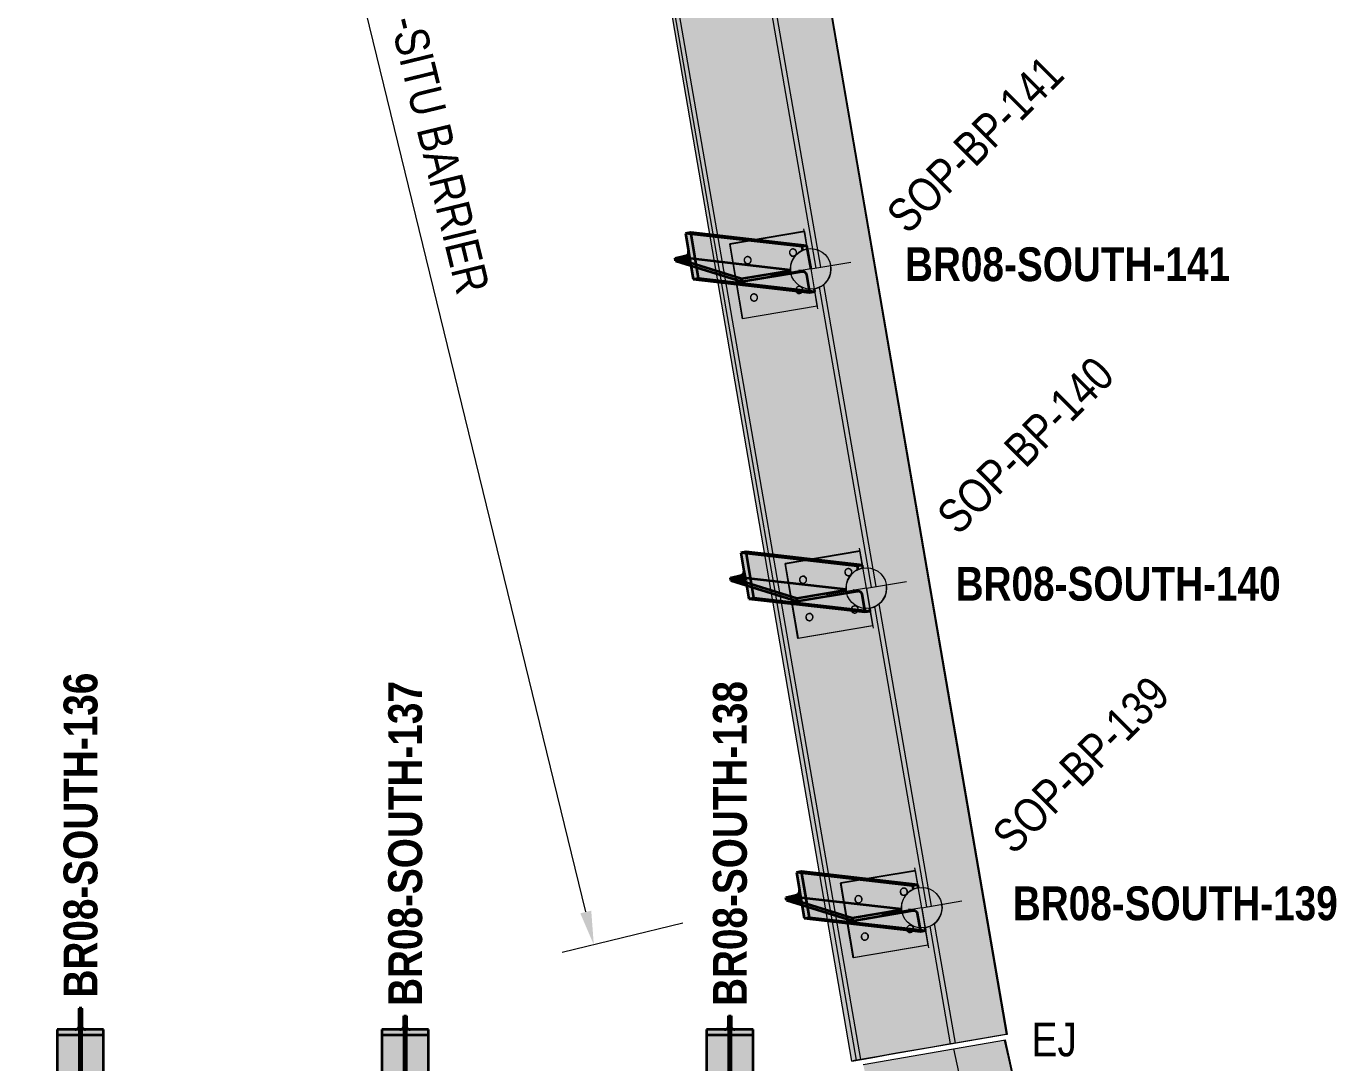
# Model space of a CAD drawing. Header units: metres. Extents: x 4 to 49, y -1186 to 3.
# Drawn here: x 43.66 to 48.506, y -1182.206 to -1178.374 of the extents above; entities that cross this region are included whole.
import ezdxf

# ---------------------------------------------------------------- set-up
doc = ezdxf.new("R2010")
doc.units = ezdxf.units.M
doc.layers.get('Defpoints').update_dxf_attribs({"color": 41})
for name, color, linetype, lineweight in [('A-ANNO-DIMS', 7, 'Continuous', 9), ('A-ANNO-NOTE', 7, 'Continuous', 9), ('A-FLOR', 7, 'Continuous', 50), ('A-GENM', 7, 'Continuous', 35), ('A-GENM-IDEN', 7, 'Continuous', 18), ('G-ANNO-TEXT', 7, 'Continuous', 9), ('S-FNDN-IDEN', 7, 'Continuous', 18), ('S-FSTN', 7, 'Continuous', 18)]:
    doc.layers.add(name, color=color, linetype=linetype, lineweight=lineweight)
doc.styles.add('Arial Narrow_4', font='ARIALN.TTF', dxfattribs={"height": 0.125})
doc.styles.add('Arial Narrow_B_1', font='ARIALNB.TTF', dxfattribs={"height": 0.125})
doc.dimstyles.new('Dimension_Standard_O__mm_', dxfattribs={"dimscale": 0.3048, "dimtxt": 0.127929, "dimasz": 0.410105, "dimexe": 0.393701, "dimexo": 0.246063, "dimgap": 0.246063, "dimtad": 1, "dimdec": 0, "dimlfac": 1000, "dimzin": 0, "dimdsep": 46, "dimtxsty": 'Arial Narrow_4', "dimsah": 1, "dimcen": 0.09, "dimaunit": 1, "dimadec": 4, "dimazin": 0, "dimtfac": 1, "dimtdec": 4, "dimtix": 1, "dimtmove": 0, "dimatfit": 3, "dimfxl": 1, "dimtvp": 1, "dimtfill": 1, "dimtolj": 1, "dimtzin": 0, "dimlwd": 18, "dimlwe": 18, "dimarcsym": 2})

# ---------------------------------------------------------------- blocks, each defined once
blk = doc.blocks.new('BR08_GEN_POST_0 - 360UB_BASE-TRANS-8745554-DRG-2873222 - SOUTHERN SCREEN POST - PLAN')
at = {"layer": 'A-GENM', "true_color": 0xc0c0c0}
for points in [[(0.019, 0.5432), (0.0136, 0.5441), (0.0091, 0.5465), (0.0061, 0.5502), (0.005, 0.5545), (0.005, 0.6206), (-0.005, 0.6206), (-0.0053, 0.5523), (-0.0074, 0.5482), (-0.0112, 0.5451), (-0.0163, 0.5434), (-0.019, 0.5432)], [(0.005, 0.6206), (0.005, 0.6222), (-0.005, 0.6217), (-0.005, 0.6206)], [(0.086, 0.5239), (0.086, 0.5432), (-0.086, 0.5432), (-0.086, 0.5239)], [(0.086, 0), (0.086, 0.5239), (-0.086, 0.5239), (-0.086, 0), (-0.075, 0), (-0.0746, 0.0082), (-0.0732, 0.0163), (-0.071, 0.0242), (-0.0679, 0.0318), (-0.064, 0.0391), (-0.0594, 0.0458), (-0.054, 0.0521), (-0.048, 0.0576), (-0.0414, 0.0625), (-0.0343, 0.0667), (-0.0268, 0.0701), (-0.019, 0.0726), (-0.0109, 0.0742), (-0.0027, 0.0749), (0, 0.0746), (0, 0), (0.075, 0)]]:
    blk.add_hatch(color=9, dxfattribs=at).paths.add_polyline_path(points)
at = {"layer": 'A-GENM'}
for p, q in [((0.005, 0.6223), (-0.005, 0.6223)), ((-0.005, 0.6223), (-0.005, 0.6206)), ((-0.005, 0.6222), (-0.005, 0.2721)), ((-0.005, 0.5545), (-0.005, 0.6206)), ((0.005, 0.6206), (0.005, 0.6223)), ((0.005, 0.2721), (0.005, 0.6222)), ((0.005, 0.6206), (0.005, 0.5545)), ((-0.019, 0.5432), (-0.086, 0.5432)), ((-0.086, 0.5432), (-0.086, 0.5239)), ((-0.086, 0.5432), (-0.086, 0.0199)), ((0.019, 0.5432), (-0.019, 0.5432)), ((0.086, 0.5432), (0.019, 0.5432)), ((0.086, 0.5239), (0.086, 0.5432)), ((0.086, 0.0199), (0.086, 0.5432)), ((-0.086, 0.5239), (0.086, 0.5239)), ((-0.086, 0.5239), (-0.086, 0)), ((0.086, 0), (0.086, 0.5239)), ((-0.005, 0.2721), (-0.005, 0.0748)), ((0.005, 0.2721), (-0.005, 0.2721)), ((0.005, 0.0341), (0.005, 0.2721)), ((-0.086, 0.0199), (-0.086, 0)), ((-0.0723, 0.0199), (-0.086, 0.0199)), ((-0.086, 0), (-0.075, 0)), ((0.086, 0.0199), (0.019, 0.0199)), ((0.075, 0), (0.086, 0)), ((0.086, 0), (0.086, 0.0199))]:
    blk.add_line(p, q, dxfattribs=at)
at = {"layer": 'A-GENM', "flags": 128}
for points in [[(-0.019, 0.5432), (-0.0163, 0.5434), (-0.0136, 0.5441), (-0.0112, 0.5451), (-0.0091, 0.5465), (-0.0074, 0.5482), (-0.0061, 0.5502), (-0.0053, 0.5523), (-0.005, 0.5545)], [(0.005, 0.5545), (0.0053, 0.5523), (0.0061, 0.5502), (0.0074, 0.5482), (0.0091, 0.5465), (0.0112, 0.5451), (0.0136, 0.5441), (0.0163, 0.5434), (0.019, 0.5432)], [(0.019, 0.0199), (0.0159, 0.0203), (0.0129, 0.0213), (0.0103, 0.023), (0.0081, 0.0253), (0.0064, 0.028), (0.0054, 0.031), (0.005, 0.0341)]]:
    blk.add_lwpolyline(points, dxfattribs=at)
blk = doc.blocks.new('BR08_GEN_POST_0 - 360UB_BASE-8745556-DRG-2873222 - SOUTHERN SCREEN POST - PLAN')
at = {"layer": 'A-GENM', "true_color": 0xc0c0c0}
for points in [[(0.019, 0.5432), (0.0136, 0.544), (0.0091, 0.5464), (0.0061, 0.5499), (0.005, 0.5541), (0.005, 0.5937), (-0.005, 0.5937), (-0.0053, 0.552), (-0.0074, 0.548), (-0.0112, 0.545), (-0.0163, 0.5434), (-0.019, 0.5432)], [(0.086, 0.5239), (0.086, 0.5432), (-0.086, 0.5432), (-0.086, 0.5239)]]:
    blk.add_hatch(color=9, dxfattribs=at).paths.add_polyline_path(points)
h = blk.add_hatch(color=9, dxfattribs=at)
h.paths.add_polyline_path([(0, 0.0001), (-0.075, 0.0001), (-0.0745, 0.0083), (-0.0732, 0.0164), (-0.071, 0.0243), (-0.0679, 0.0319), (-0.064, 0.0391), (-0.0593, 0.0459), (-0.054, 0.0521), (-0.048, 0.0577), (-0.0414, 0.0626), (-0.0343, 0.0668), (-0.0268, 0.0701), (-0.019, 0.0726), (-0.0109, 0.0743), (-0.0027, 0.075), (0, 0.0746), (0, 0.0028)])
h.paths.add_polyline_path([(0.086, 0), (0.086, 0.5239), (-0.086, 0.5239), (-0.086, 0), (0.075, 0)])
at = {"layer": 'A-GENM'}
for p, q in [((-0.005, 0.5937), (-0.005, 0.2599)), ((-0.005, 0.5541), (-0.005, 0.5937)), ((-0.005, 0.5937), (0.005, 0.5937)), ((0.005, 0.2599), (0.005, 0.5937)), ((0.005, 0.5937), (0.005, 0.5541)), ((-0.019, 0.5432), (-0.086, 0.5432)), ((-0.086, 0.5432), (-0.086, 0.5239)), ((-0.086, 0.5432), (-0.086, 0.0199)), ((0.019, 0.5432), (-0.019, 0.5432)), ((0.086, 0.5432), (0.019, 0.5432)), ((0.086, 0.5239), (0.086, 0.5432)), ((0.086, 0.0199), (0.086, 0.5432)), ((-0.086, 0.5239), (0.086, 0.5239)), ((-0.086, 0.5239), (-0.086, 0)), ((0.086, 0), (0.086, 0.5239)), ((-0.005, 0.2599), (-0.005, 0.0749)), ((0.005, 0.2599), (-0.005, 0.2599)), ((0.005, 0.0341), (0.005, 0.2599)), ((-0.086, 0.0199), (-0.086, 0)), ((-0.0723, 0.0199), (-0.086, 0.0199)), ((-0.086, 0), (0.0004, 0)), ((0.086, 0.0199), (0.019, 0.0199)), ((0.075, 0), (0.086, 0)), ((0.086, 0), (0.086, 0.0199))]:
    blk.add_line(p, q, dxfattribs=at)
at = {"layer": 'A-GENM', "flags": 128}
for points in [[(-0.019, 0.5432), (-0.0163, 0.5434), (-0.0136, 0.544), (-0.0112, 0.545), (-0.0091, 0.5464), (-0.0074, 0.548), (-0.0061, 0.5499), (-0.0053, 0.552), (-0.005, 0.5541)], [(0.005, 0.5541), (0.0053, 0.552), (0.0061, 0.5499), (0.0074, 0.548), (0.0091, 0.5464), (0.0112, 0.545), (0.0136, 0.544), (0.0163, 0.5434), (0.019, 0.5432)], [(0.019, 0.0199), (0.0159, 0.0203), (0.0129, 0.0213), (0.0103, 0.023), (0.0081, 0.0253), (0.0064, 0.028), (0.0054, 0.031), (0.005, 0.0341)]]:
    blk.add_lwpolyline(points, dxfattribs=at)
blk = doc.blocks.new('BR08_GEN_POST_0 - 360UB_BASE-V13-DRG-2873222 - SOUTHERN SCREEN POST - PLAN')
at = {"layer": 'A-GENM', "true_color": 0xc0c0c0}
for points in [[(0.019, 0.5432), (0.0136, 0.544), (0.0091, 0.5464), (0.0061, 0.5499), (0.005, 0.5541), (0.005, 0.5937), (-0.005, 0.5937), (-0.0053, 0.552), (-0.0074, 0.548), (-0.0112, 0.545), (-0.0163, 0.5434), (-0.019, 0.5432)], [(0.086, 0.5239), (0.086, 0.5432), (-0.086, 0.5432), (-0.086, 0.5239)], [(0.086, 0), (0.086, 0.5239), (-0.086, 0.5239), (-0.086, 0), (-0.075, 0), (-0.0746, 0.0082), (-0.0732, 0.0163), (-0.071, 0.0242), (-0.0679, 0.0318), (-0.064, 0.0391), (-0.0594, 0.0458), (-0.054, 0.0521), (-0.048, 0.0576), (-0.0414, 0.0625), (-0.0324, 0.0676), (-0.0268, 0.0701), (-0.019, 0.0726), (-0.0109, 0.0742), (-0.0027, 0.0749), (0, 0.0746), (0, 0), (0.075, 0)]]:
    blk.add_hatch(color=9, dxfattribs=at).paths.add_polyline_path(points)
at = {"layer": 'A-GENM'}
for p, q in [((-0.005, 0.5937), (-0.005, 0.2599)), ((-0.005, 0.5541), (-0.005, 0.5937)), ((-0.005, 0.5937), (0.005, 0.5937)), ((0.005, 0.2599), (0.005, 0.5937)), ((0.005, 0.5937), (0.005, 0.5541)), ((-0.019, 0.5432), (-0.086, 0.5432)), ((-0.086, 0.5432), (-0.086, 0.5239)), ((-0.086, 0.5432), (-0.086, 0.0199)), ((0.019, 0.5432), (-0.019, 0.5432)), ((0.086, 0.5432), (0.019, 0.5432)), ((0.086, 0.5239), (0.086, 0.5432)), ((0.086, 0.0199), (0.086, 0.5432)), ((-0.086, 0.5239), (0.086, 0.5239)), ((-0.086, 0.5239), (-0.086, 0)), ((0.086, 0), (0.086, 0.5239)), ((-0.005, 0.2599), (-0.005, 0.0748)), ((0.005, 0.2599), (-0.005, 0.2599)), ((0.005, 0.0341), (0.005, 0.2599)), ((-0.086, 0.0199), (-0.086, 0)), ((-0.0723, 0.0199), (-0.086, 0.0199)), ((-0.086, 0), (-0.075, 0)), ((0.086, 0.0199), (0.019, 0.0199)), ((0.075, 0), (0.086, 0)), ((0.086, 0), (0.086, 0.0199))]:
    blk.add_line(p, q, dxfattribs=at)
at = {"layer": 'A-GENM', "flags": 128}
for points in [[(-0.019, 0.5432), (-0.0163, 0.5434), (-0.0136, 0.544), (-0.0112, 0.545), (-0.0091, 0.5464), (-0.0074, 0.548), (-0.0061, 0.5499), (-0.0053, 0.552), (-0.005, 0.5541)], [(0.005, 0.5541), (0.0053, 0.552), (0.0061, 0.5499), (0.0074, 0.548), (0.0091, 0.5464), (0.0112, 0.545), (0.0136, 0.544), (0.0163, 0.5434), (0.019, 0.5432)], [(0.019, 0.0199), (0.0159, 0.0203), (0.0129, 0.0213), (0.0103, 0.023), (0.0081, 0.0253), (0.0064, 0.028), (0.0054, 0.031), (0.005, 0.0341)]]:
    blk.add_lwpolyline(points, dxfattribs=at)
blk = doc.blocks.new('BR08_GEN_POST_0 - 360UB_BASE-V14-DRG-2873222 - SOUTHERN SCREEN POST - PLAN')
at = {"layer": 'A-GENM', "true_color": 0xc0c0c0}
for points in [[(-311.7605, -1181.672), (-311.7414, -1181.6686), (-311.7703, -1181.4992), (-311.7894, -1181.5026), (-311.7718, -1181.606)], [(-311.3116, -1181.7176), (-311.326, -1181.6329), (-311.4, -1181.6449), (-311.4009, -1181.6366), (-311.4009, -1181.6286), (-311.4, -1181.6208), (-311.3983, -1181.6128), (-311.3956, -1181.605), (-311.3922, -1181.5976), (-311.3879, -1181.5905), (-311.3815, -1181.5824), (-311.3772, -1181.5781), (-311.3709, -1181.5728), (-311.3641, -1181.5683), (-311.3568, -1181.5645), (-311.3491, -1181.5615), (-311.3412, -1181.5594), (-311.3386, -1181.5589), (-311.3404, -1181.5482), (-311.7703, -1181.4992), (-311.7414, -1181.6686), (-311.326, -1181.7159)], [(-311.7718, -1181.606), (-311.7779, -1181.5713), (-311.7787, -1181.5767), (-311.7812, -1181.5812), (-311.7849, -1181.5842), (-311.7871, -1181.585), (-311.8281, -1181.5948), (-311.8264, -1181.6046), (-311.7831, -1181.5946), (-311.7787, -1181.5957), (-311.775, -1181.5988), (-311.7724, -1181.6033)], [(-311.7689, -1181.6226), (-311.7724, -1181.6033), (-311.775, -1181.5988), (-311.7787, -1181.5957), (-311.7812, -1181.5953), (-311.7854, -1181.5949), (-311.8264, -1181.6046), (-311.7703, -1181.6221)], [(-311.779, -1181.5956), (-311.7831, -1181.5946), (-311.7829, -1181.5951), (-311.7797, -1181.5955)], [(-311.3312, -1181.7209), (-311.3116, -1181.7176), (-311.7414, -1181.6686), (-311.7605, -1181.672), (-311.3818, -1181.7151)]]:
    blk.add_hatch(color=9, dxfattribs=at).paths.add_polyline_path(points)
at = {"layer": 'A-GENM'}
for p, q in [((-311.7703, -1181.4992), (-311.7894, -1181.5026)), ((-311.7414, -1181.6686), (-311.7703, -1181.4992)), ((-311.3404, -1181.5482), (-311.7703, -1181.4992)), ((-311.7894, -1181.5026), (-311.7782, -1181.5686)), ((-311.3601, -1181.5515), (-311.7894, -1181.5026)), ((-311.3404, -1181.5482), (-311.3601, -1181.5515)), ((-311.3386, -1181.5589), (-311.3404, -1181.5482)), ((-311.8281, -1181.5948), (-311.7871, -1181.585)), ((-311.583, -1181.6712), (-311.8281, -1181.5948)), ((-311.8264, -1181.6046), (-311.8281, -1181.5948)), ((-311.7854, -1181.5949), (-311.8264, -1181.6046)), ((-311.4008, -1181.6381), (-311.7821, -1181.5947)), ((-311.7782, -1181.5686), (-311.7718, -1181.606)), ((-311.3601, -1181.5515), (-311.3578, -1181.5649)), ((-311.8264, -1181.6046), (-311.5813, -1181.6811)), ((-311.7718, -1181.606), (-311.7605, -1181.672)), ((-311.4006, -1181.6404), (-311.583, -1181.6712)), ((-311.5813, -1181.6811), (-311.3588, -1181.6435)), ((-311.3547, -1181.6434), (-311.3747, -1181.6411)), ((-311.7605, -1181.672), (-311.7414, -1181.6686)), ((-311.7605, -1181.672), (-311.3312, -1181.7209)), ((-311.7414, -1181.6686), (-311.3116, -1181.7176)), ((-311.583, -1181.6712), (-311.5813, -1181.6811)), ((-311.3424, -1181.6549), (-311.3312, -1181.7209)), ((-311.3312, -1181.7209), (-311.3116, -1181.7176)), ((-311.3116, -1181.7176), (-311.3134, -1181.7068))]:
    blk.add_line(p, q, dxfattribs=at)
at = {"layer": 'A-GENM', "flags": 128}
for points in [[(-311.7871, -1181.585), (-311.7849, -1181.5842), (-311.7829, -1181.5829), (-311.7812, -1181.5812), (-311.7798, -1181.5791), (-311.7787, -1181.5767), (-311.7781, -1181.574), (-311.7779, -1181.5713), (-311.7782, -1181.5686)], [(-311.7718, -1181.606), (-311.7724, -1181.6033), (-311.7735, -1181.6009), (-311.775, -1181.5988), (-311.7767, -1181.597), (-311.7787, -1181.5957), (-311.7809, -1181.5949), (-311.7831, -1181.5946), (-311.7854, -1181.5949)], [(-311.3588, -1181.6435), (-311.3556, -1181.6433), (-311.3525, -1181.6438), (-311.3495, -1181.645), (-311.3469, -1181.6468), (-311.3448, -1181.6491), (-311.3433, -1181.6519), (-311.3424, -1181.6549)]]:
    blk.add_lwpolyline(points, dxfattribs=at)
blk = doc.blocks.new('BR08_GEN_POST_0 - 360UB_BASE-V15-DRG-2873222 - SOUTHERN SCREEN POST - PLAN')
at = {"layer": 'A-GENM', "true_color": 0xc0c0c0}
for points in [[(-311.9653, -1180.4906), (-311.9462, -1180.4872), (-311.9751, -1180.3178), (-311.9942, -1180.3212), (-311.9766, -1180.4246)], [(-311.5164, -1180.5362), (-311.5308, -1180.4515), (-311.6048, -1180.4635), (-311.6057, -1180.4552), (-311.6057, -1180.4473), (-311.6048, -1180.4395), (-311.6031, -1180.4314), (-311.6005, -1180.4236), (-311.597, -1180.4162), (-311.5927, -1180.4092), (-311.5877, -1180.4027), (-311.582, -1180.3967), (-311.5752, -1180.391), (-311.5689, -1180.3869), (-311.5616, -1180.3831), (-311.554, -1180.3802), (-311.546, -1180.3781), (-311.5434, -1180.3776), (-311.5453, -1180.3668), (-311.9751, -1180.3178), (-311.9462, -1180.4872), (-311.5308, -1180.5346)], [(-311.9766, -1180.4246), (-311.9828, -1180.391), (-311.9836, -1180.3953), (-311.986, -1180.3998), (-311.9897, -1180.4029), (-311.9919, -1180.4037), (-312.0329, -1180.4134), (-312.0313, -1180.4233), (-311.988, -1180.4133), (-311.9836, -1180.4143), (-311.9798, -1180.4174), (-311.9773, -1180.422)], [(-311.9738, -1180.4412), (-311.9773, -1180.422), (-311.9798, -1180.4174), (-311.9836, -1180.4143), (-311.986, -1180.414), (-311.9916, -1180.4138), (-312.0313, -1180.4233), (-311.9751, -1180.4408)], [(-311.9838, -1180.4142), (-311.988, -1180.4133), (-311.9878, -1180.4138), (-311.9845, -1180.4142)], [(-311.536, -1180.5395), (-311.5164, -1180.5362), (-311.9462, -1180.4872), (-311.9653, -1180.4906), (-311.6867, -1180.5224)]]:
    blk.add_hatch(color=9, dxfattribs=at).paths.add_polyline_path(points)
at = {"layer": 'A-GENM'}
for p, q in [((-311.9751, -1180.3178), (-311.9942, -1180.3212)), ((-311.9942, -1180.3212), (-311.983, -1180.3872)), ((-311.5649, -1180.3701), (-311.9942, -1180.3212)), ((-311.9462, -1180.4872), (-311.9751, -1180.3178)), ((-311.5453, -1180.3668), (-311.9751, -1180.3178)), ((-311.5453, -1180.3668), (-311.5649, -1180.3701)), ((-311.5649, -1180.3701), (-311.5626, -1180.3836)), ((-311.5434, -1180.3776), (-311.5453, -1180.3668)), ((-312.0329, -1180.4134), (-311.9919, -1180.4037)), ((-311.7878, -1180.4899), (-312.0329, -1180.4134)), ((-312.0313, -1180.4233), (-312.0329, -1180.4134)), ((-311.9902, -1180.4135), (-312.0313, -1180.4233)), ((-312.0313, -1180.4233), (-311.7861, -1180.4997)), ((-311.6056, -1180.4568), (-311.9869, -1180.4133)), ((-311.983, -1180.3872), (-311.9766, -1180.4246)), ((-311.9766, -1180.4246), (-311.9653, -1180.4906)), ((-311.6054, -1180.459), (-311.7878, -1180.4899)), ((-311.7861, -1180.4997), (-311.5636, -1180.4621)), ((-311.5596, -1180.462), (-311.5795, -1180.4597)), ((-311.5472, -1180.4735), (-311.536, -1180.5395)), ((-311.9653, -1180.4906), (-311.9462, -1180.4872)), ((-311.9653, -1180.4906), (-311.536, -1180.5395)), ((-311.9462, -1180.4872), (-311.5164, -1180.5362)), ((-311.7878, -1180.4899), (-311.7861, -1180.4997)), ((-311.5164, -1180.5362), (-311.5182, -1180.5254)), ((-311.536, -1180.5395), (-311.5164, -1180.5362))]:
    blk.add_line(p, q, dxfattribs=at)
at = {"layer": 'A-GENM', "flags": 128}
for points in [[(-311.9919, -1180.4037), (-311.9897, -1180.4029), (-311.9878, -1180.4016), (-311.986, -1180.3998), (-311.9846, -1180.3977), (-311.9836, -1180.3953), (-311.9829, -1180.3927), (-311.9827, -1180.3899), (-311.983, -1180.3872)], [(-311.9766, -1180.4246), (-311.9773, -1180.422), (-311.9783, -1180.4195), (-311.9798, -1180.4174), (-311.9816, -1180.4157), (-311.9836, -1180.4143), (-311.9857, -1180.4135), (-311.988, -1180.4133), (-311.9902, -1180.4135)], [(-311.5636, -1180.4621), (-311.5604, -1180.4619), (-311.5573, -1180.4624), (-311.5544, -1180.4636), (-311.5518, -1180.4655), (-311.5497, -1180.4678), (-311.5481, -1180.4705), (-311.5472, -1180.4735)]]:
    blk.add_lwpolyline(points, dxfattribs=at)
blk = doc.blocks.new('BR08_GEN_POST_0 - 360UB_BASE-V16-DRG-2873222 - SOUTHERN SCREEN POST - PLAN')
at = {"layer": 'A-GENM', "true_color": 0xc0c0c0}
for points in [[(-312.1702, -1179.3093), (-312.151, -1179.3059), (-312.1799, -1179.1365), (-312.199, -1179.1398), (-312.1814, -1179.2433)], [(-312.1814, -1179.2433), (-312.1876, -1179.2086), (-312.1884, -1179.2139), (-312.1908, -1179.2185), (-312.1946, -1179.2215), (-312.1967, -1179.2223), (-312.2378, -1179.2321), (-312.2361, -1179.2419), (-312.1928, -1179.2319), (-312.1884, -1179.233), (-312.1846, -1179.2361), (-312.1821, -1179.2406)], [(-312.1786, -1179.2598), (-312.1821, -1179.2406), (-312.1846, -1179.2361), (-312.1884, -1179.233), (-312.1908, -1179.2326), (-312.195, -1179.2322), (-312.2361, -1179.2419), (-312.1799, -1179.2594)], [(-312.1887, -1179.2329), (-312.1928, -1179.2319), (-312.1926, -1179.2324), (-312.1893, -1179.2328)], [(-311.7408, -1179.3582), (-311.7212, -1179.3549), (-312.151, -1179.3059), (-312.1702, -1179.3093), (-311.8392, -1179.347)]]:
    blk.add_hatch(color=9, dxfattribs=at).paths.add_polyline_path(points)
h = blk.add_hatch(color=9, dxfattribs=at)
h.paths.add_polyline_path([(-311.7363, -1179.2713), (-311.8104, -1179.2833), (-311.8112, -1179.275), (-311.8112, -1179.2671), (-311.8104, -1179.2592), (-311.8086, -1179.2512), (-311.806, -1179.2434), (-311.8025, -1179.236), (-311.7983, -1179.229), (-311.7933, -1179.2224), (-311.7876, -1179.2165), (-311.7813, -1179.2112), (-311.7744, -1179.2067), (-311.7671, -1179.2029), (-311.7583, -1179.1996), (-311.7515, -1179.1978), (-311.7488, -1179.1978), (-311.7365, -1179.2701)])
h.paths.add_polyline_path([(-311.7212, -1179.3549), (-311.7229, -1179.3451), (-311.7239, -1179.3447), (-311.7363, -1179.2713), (-311.7355, -1179.2711), (-311.7501, -1179.1854), (-312.1799, -1179.1365), (-312.151, -1179.3059), (-311.7363, -1179.3531)])
at = {"layer": 'A-GENM'}
for p, q in [((-312.1799, -1179.1365), (-312.199, -1179.1398)), ((-312.199, -1179.1398), (-312.1878, -1179.2058)), ((-311.7697, -1179.1887), (-312.199, -1179.1398)), ((-312.151, -1179.3059), (-312.1799, -1179.1365)), ((-311.7501, -1179.1854), (-312.1799, -1179.1365)), ((-312.2378, -1179.2321), (-312.1967, -1179.2223)), ((-312.1878, -1179.2058), (-312.1814, -1179.2433)), ((-311.7501, -1179.1854), (-311.7697, -1179.1887)), ((-311.7697, -1179.1887), (-311.7673, -1179.203)), ((-311.7352, -1179.2726), (-311.7501, -1179.1854)), ((-311.9926, -1179.3085), (-312.2378, -1179.2321)), ((-312.2361, -1179.2419), (-312.2378, -1179.2321)), ((-312.195, -1179.2322), (-312.2361, -1179.2419)), ((-312.2361, -1179.2419), (-311.991, -1179.3183)), ((-311.8112, -1179.2753), (-312.1918, -1179.232)), ((-312.1814, -1179.2433), (-312.1702, -1179.3093)), ((-312.1702, -1179.3093), (-312.151, -1179.3059)), ((-312.1702, -1179.3093), (-311.7408, -1179.3582)), ((-312.151, -1179.3059), (-311.7212, -1179.3549)), ((-311.8111, -1179.2778), (-311.9926, -1179.3085)), ((-311.9926, -1179.3085), (-311.991, -1179.3183)), ((-311.991, -1179.3183), (-311.7684, -1179.2807)), ((-311.7644, -1179.2806), (-311.7807, -1179.2788)), ((-311.7521, -1179.2922), (-311.7408, -1179.3582)), ((-311.7408, -1179.3582), (-311.7212, -1179.3549)), ((-311.7212, -1179.3549), (-311.7229, -1179.3451))]:
    blk.add_line(p, q, dxfattribs=at)
at = {"layer": 'A-GENM', "flags": 128}
for points in [[(-312.1967, -1179.2223), (-312.1946, -1179.2215), (-312.1926, -1179.2202), (-312.1908, -1179.2185), (-312.1894, -1179.2164), (-312.1884, -1179.2139), (-312.1878, -1179.2113), (-312.1876, -1179.2086), (-312.1878, -1179.2058)], [(-312.1814, -1179.2433), (-312.1821, -1179.2406), (-312.1832, -1179.2382), (-312.1846, -1179.2361), (-312.1864, -1179.2343), (-312.1884, -1179.233), (-312.1905, -1179.2322), (-312.1928, -1179.2319), (-312.195, -1179.2322)], [(-311.7684, -1179.2807), (-311.7652, -1179.2806), (-311.7621, -1179.2811), (-311.7592, -1179.2823), (-311.7566, -1179.2841), (-311.7545, -1179.2864), (-311.7529, -1179.2892), (-311.7521, -1179.2922)]]:
    blk.add_lwpolyline(points, dxfattribs=at)
blk = doc.blocks.new('Barrier Post Column Base Plate - 25mm-8776890-DRG-2873222 - SOUTHERN SCREEN POST - PLAN')
at = {"layer": 'S-FSTN'}
for p, q in [((-311.8309, -1180.3614), (-311.555, -1180.3148)), ((-311.5543, -1180.3136), (-311.8302, -1180.3602)), ((-311.5543, -1180.3136), (-311.555, -1180.3148)), ((-311.555, -1180.3148), (-311.5443, -1180.3777)), ((-311.5434, -1180.3776), (-311.5543, -1180.3136)), ((-311.8309, -1180.3614), (-311.8302, -1180.3602)), ((-311.7839, -1180.6372), (-311.8309, -1180.3614)), ((-311.8302, -1180.3602), (-311.7832, -1180.636)), ((-311.6078, -1180.3849), (-311.6085, -1180.386)), ((-311.7754, -1180.4132), (-311.7761, -1180.4144)), ((-311.7539, -1180.428), (-311.7532, -1180.4268)), ((-311.5864, -1180.3997), (-311.5857, -1180.3985)), ((-311.5319, -1180.4502), (-311.508, -1180.5905)), ((-311.5843, -1180.5228), (-311.585, -1180.5239)), ((-311.5073, -1180.5894), (-311.5182, -1180.5254)), ((-311.7519, -1180.5511), (-311.7526, -1180.5522)), ((-311.7304, -1180.5659), (-311.7297, -1180.5647)), ((-311.5629, -1180.5376), (-311.5622, -1180.5364)), ((-311.508, -1180.5905), (-311.7839, -1180.6372)), ((-311.7832, -1180.636), (-311.5073, -1180.5894)), ((-311.508, -1180.5905), (-311.5073, -1180.5894)), ((-311.7839, -1180.6372), (-311.7832, -1180.636))]:
    blk.add_line(p, q, dxfattribs=at)
for centre, start_param, end_param in [((-311.5975, -1180.3929), 3.861275, 7.002868), ((-311.5968, -1180.3917), 3.861275, 7.002868), ((-311.765, -1180.4212), 3.861275, 7.002868), ((-311.7643, -1180.42), 3.861275, 7.002868), ((-311.765, -1180.4212), 0.719682, 3.861275), ((-311.7643, -1180.42), 0.719682, 3.861275), ((-311.5975, -1180.3929), 0.719682, 3.861275), ((-311.5968, -1180.3917), 0.719682, 3.861275), ((-311.574, -1180.5308), 3.861275, 7.002868), ((-311.5733, -1180.5296), 3.861275, 7.002868), ((-311.574, -1180.5308), 0.719682, 3.861275), ((-311.5733, -1180.5296), 0.719682, 3.861275), ((-311.7415, -1180.5591), 3.861275, 7.002868), ((-311.7408, -1180.5579), 3.861275, 7.002868), ((-311.7415, -1180.5591), 0.719682, 3.861275), ((-311.7408, -1180.5579), 0.719682, 3.861275)]:
    blk.add_ellipse(centre, major_axis=(-0.0111, 0.0068), ratio=0.998545, start_param=start_param, end_param=end_param, dxfattribs=at)
blk = doc.blocks.new('Barrier Post Column Base Plate - 25mm-V28-DRG-2873222 - SOUTHERN SCREEN POST - PLAN')
at = {"layer": 'S-FSTN'}
for p, q in [((-311.6261, -1181.5427), (-311.3502, -1181.4961)), ((-311.3495, -1181.495), (-311.6254, -1181.5416)), ((-311.3502, -1181.4961), (-311.3495, -1181.495)), ((-311.3502, -1181.4961), (-311.3395, -1181.5591)), ((-311.3386, -1181.5589), (-311.3495, -1181.495)), ((-311.6261, -1181.5427), (-311.6254, -1181.5416)), ((-311.5791, -1181.8185), (-311.6261, -1181.5427)), ((-311.6254, -1181.5416), (-311.5784, -1181.8174)), ((-311.5705, -1181.5946), (-311.5712, -1181.5957)), ((-311.403, -1181.5663), (-311.4037, -1181.5674)), ((-311.3816, -1181.581), (-311.3809, -1181.5799)), ((-311.5491, -1181.6093), (-311.5484, -1181.6082)), ((-311.3271, -1181.6316), (-311.3032, -1181.7719)), ((-311.547, -1181.7325), (-311.5477, -1181.7336)), ((-311.3795, -1181.7042), (-311.3802, -1181.7053)), ((-311.3581, -1181.7189), (-311.3574, -1181.7178)), ((-311.3025, -1181.7708), (-311.3134, -1181.7068)), ((-311.3032, -1181.7719), (-311.5791, -1181.8185)), ((-311.5784, -1181.8174), (-311.3025, -1181.7708)), ((-311.5256, -1181.7472), (-311.5249, -1181.7461)), ((-311.3032, -1181.7719), (-311.3025, -1181.7708)), ((-311.5784, -1181.8174), (-311.5791, -1181.8185))]:
    blk.add_line(p, q, dxfattribs=at)
for centre, start_param, end_param in [((-311.5602, -1181.6025), 3.861275, 7.002868), ((-311.5595, -1181.6014), 3.861275, 7.002868), ((-311.3927, -1181.5742), 3.861275, 7.002868), ((-311.3919, -1181.5731), 3.861275, 7.002868), ((-311.3927, -1181.5742), 0.719682, 3.861275), ((-311.3919, -1181.5731), 0.719682, 3.861275), ((-311.5602, -1181.6025), 0.719682, 3.861275), ((-311.5595, -1181.6014), 0.719682, 3.861275), ((-311.5367, -1181.7404), 3.861275, 7.002868), ((-311.536, -1181.7393), 3.861275, 7.002868), ((-311.5367, -1181.7404), 0.719682, 3.861275), ((-311.536, -1181.7393), 0.719682, 3.861275), ((-311.3692, -1181.7121), 3.861275, 7.002868), ((-311.3684, -1181.711), 3.861275, 7.002868), ((-311.3692, -1181.7121), 0.719682, 3.861275), ((-311.3684, -1181.711), 0.719682, 3.861275)]:
    blk.add_ellipse(centre, major_axis=(-0.0111, 0.0068), ratio=0.998545, start_param=start_param, end_param=end_param, dxfattribs=at)
blk = doc.blocks.new('Barrier Post Column Base Plate - 25mm-V29-DRG-2873222 - SOUTHERN SCREEN POST - PLAN')
at = {"layer": 'S-FSTN'}
for p, q in [((-312.0358, -1179.18), (-311.7599, -1179.1334)), ((-311.7591, -1179.1322), (-312.0351, -1179.1789)), ((-311.7599, -1179.1334), (-311.7591, -1179.1322)), ((-311.7599, -1179.1334), (-311.749, -1179.1974)), ((-311.7352, -1179.2726), (-311.7591, -1179.1322)), ((-312.0358, -1179.18), (-312.0351, -1179.1789)), ((-311.9888, -1179.4558), (-312.0358, -1179.18)), ((-312.0351, -1179.1789), (-311.9881, -1179.4547)), ((-311.8127, -1179.2035), (-311.8134, -1179.2047)), ((-311.7912, -1179.2183), (-311.7905, -1179.2172)), ((-311.9802, -1179.2318), (-311.9809, -1179.233)), ((-311.9587, -1179.2466), (-311.958, -1179.2455)), ((-311.7892, -1179.3414), (-311.7899, -1179.3426)), ((-311.7677, -1179.3562), (-311.767, -1179.3551)), ((-311.7237, -1179.3452), (-311.7128, -1179.4092)), ((-311.7121, -1179.408), (-311.7229, -1179.3451)), ((-311.7128, -1179.4092), (-311.9888, -1179.4558)), ((-311.9881, -1179.4547), (-311.7121, -1179.408)), ((-311.9567, -1179.3697), (-311.9574, -1179.3709)), ((-311.9352, -1179.3845), (-311.9345, -1179.3834)), ((-311.7128, -1179.4092), (-311.7121, -1179.408)), ((-311.9881, -1179.4547), (-311.9888, -1179.4558))]:
    blk.add_line(p, q, dxfattribs=at)
for centre, start_param, end_param in [((-311.8023, -1179.2115), 3.861275, 7.002868), ((-311.8016, -1179.2104), 3.861275, 7.002868), ((-311.8023, -1179.2115), 0.719682, 3.861275), ((-311.8016, -1179.2104), 0.719682, 3.861275), ((-311.9698, -1179.2398), 3.861275, 7.002868), ((-311.9691, -1179.2387), 3.861275, 7.002868), ((-311.9698, -1179.2398), 0.719682, 3.861275), ((-311.9691, -1179.2387), 0.719682, 3.861275), ((-311.9463, -1179.3777), 3.861275, 7.002868), ((-311.9456, -1179.3766), 3.861275, 7.002868), ((-311.7788, -1179.3494), 3.861275, 7.002868), ((-311.7781, -1179.3482), 3.861275, 7.002868), ((-311.7788, -1179.3494), 0.719682, 3.861275), ((-311.7781, -1179.3482), 0.719682, 3.861275), ((-311.9463, -1179.3777), 0.719682, 3.861275), ((-311.9456, -1179.3766), 0.719682, 3.861275)]:
    blk.add_ellipse(centre, major_axis=(-0.0111, 0.0068), ratio=0.998545, start_param=start_param, end_param=end_param, dxfattribs=at)
blk = doc.blocks.new('DIMBLOCK3-DRG-2873222 - SOUTHERN SCREEN POST - PLAN')
at = {"layer": 'A-ANNO-DIMS', "color": 0, "lineweight": 18, "transparency": 16777216}
for p, q in [((44.9767, -1173.3587), (43.6595, -1173.6801)), ((45.7273, -1181.6488), (43.8057, -1173.7731)), ((46.0861, -1181.6899), (45.6403, -1181.7987))]:
    blk.add_line(p, q, dxfattribs=at)
at = {"layer": 'A-ANNO-DIMS', "color": 0, "transparency": 16777216}
for points in [[(43.826, -1173.7681), (43.7855, -1173.778), (43.7761, -1173.6516)], [(45.7475, -1181.6439), (45.707, -1181.6538), (45.7569, -1181.7703)]]:
    blk.add_solid(points, dxfattribs=at)
at = {"layer": 'Defpoints', "color": 0, "transparency": 16777216}
for p in [(45.0495, -1173.3409), (43.7761, -1173.6516), (46.159, -1181.6722)]:
    blk.add_point(p, dxfattribs=at)
at = {"layer": 'A-ANNO-DIMS', "color": 0, "lineweight": 18, "transparency": 16777216, "insert": (44.9022, -1177.6778), "char_height": 0.125, "width": 4.161953, "attachment_point": 5, "rotation": 283.711, "style": 'Arial Narrow_4', "bg_fill": 3, "box_fill_scale": 1.1, "bg_fill_color": 256, "bg_fill_true_color": 13158600, "bg_fill_transparency": 0}
blk.add_mtext('\\A1;ANTI-THROW SCREEN ON CAST IN-SITU BARRIER', dxfattribs=at)

msp = doc.modelspace()

# ---------------------------------------------------------------- hatches: boundary and pattern name
at = {"layer": 'A-ANNO-NOTE', "lineweight": 5, "true_color": 0x808080}
for points in [[(46.4845, -1179.2838), (46.5584, -1179.2713), (46.5459, -1179.1973), (46.5365, -1179.1996), (46.5302, -1179.2018), (46.5227, -1179.2053), (46.5157, -1179.2096), (46.5093, -1179.2147), (46.5034, -1179.2204), (46.4981, -1179.2267), (46.4936, -1179.2336), (46.4899, -1179.2409), (46.487, -1179.2486), (46.4849, -1179.2565), (46.4837, -1179.2647), (46.4835, -1179.2729), (46.4841, -1179.2811)], [(46.5709, -1179.3452), (46.5789, -1179.3434), (46.5867, -1179.3408), (46.5941, -1179.3372), (46.6011, -1179.3329), (46.6081, -1179.3275), (46.6135, -1179.3222), (46.6188, -1179.3159), (46.6233, -1179.309), (46.627, -1179.3017), (46.6299, -1179.294), (46.632, -1179.286), (46.6331, -1179.2779), (46.6334, -1179.2697), (46.6328, -1179.2615), (46.6324, -1179.2588), (46.5584, -1179.2713), (46.5665, -1179.3187)], [(46.69, -1180.464), (46.764, -1180.4515), (46.7515, -1180.3776), (46.7435, -1180.3794), (46.7357, -1180.382), (46.7283, -1180.3855), (46.7196, -1180.391), (46.7148, -1180.3949), (46.7089, -1180.4006), (46.7036, -1180.4069), (46.6991, -1180.4138), (46.6954, -1180.4211), (46.6925, -1180.4288), (46.6904, -1180.4368), (46.6893, -1180.4449), (46.689, -1180.4531), (46.6896, -1180.4613)], [(46.7765, -1180.5255), (46.7845, -1180.5236), (46.7922, -1180.521), (46.7997, -1180.5175), (46.8067, -1180.5132), (46.8132, -1180.5081), (46.8191, -1180.5024), (46.8243, -1180.4961), (46.8288, -1180.4892), (46.8325, -1180.4819), (46.8355, -1180.4742), (46.8375, -1180.4663), (46.8387, -1180.4581), (46.839, -1180.4499), (46.8383, -1180.4417), (46.8379, -1180.439), (46.764, -1180.4515), (46.7739, -1180.5102)], [(46.8948, -1181.6454), (46.9688, -1181.6329), (46.9563, -1181.5589), (46.9483, -1181.5607), (46.9405, -1181.5634), (46.9331, -1181.5669), (46.9261, -1181.5712), (46.9196, -1181.5762), (46.913, -1181.5828), (46.9085, -1181.5883), (46.904, -1181.5952), (46.9002, -1181.6025), (46.8973, -1181.6102), (46.8953, -1181.6181), (46.8941, -1181.6262), (46.8938, -1181.6345), (46.8944, -1181.6426)], [(46.9813, -1181.7068), (46.9893, -1181.705), (46.9988, -1181.7016), (47.0045, -1181.6988), (47.0115, -1181.6945), (47.018, -1181.6895), (47.0239, -1181.6838), (47.0291, -1181.6774), (47.0336, -1181.6706), (47.0374, -1181.6632), (47.0403, -1181.6556), (47.0423, -1181.6476), (47.0435, -1181.6395), (47.0438, -1181.6313), (47.0431, -1181.6231), (47.0427, -1181.6204), (46.9688, -1181.6329), (46.9804, -1181.7016)]]:
    msp.add_hatch(color=8, dxfattribs=at).paths.add_polyline_path(points)
at = {"layer": 'A-FLOR', "true_color": 0xe1e1e1}
for points in [[(47.093, -1182.1334), (47.2858, -1182.1), (45.629, -1172.4688), (45.4237, -1172.5042), (45.5717, -1173.3582), (45.6083, -1173.352), (45.6093, -1173.3616), (45.6092, -1173.3687), (45.6084, -1173.3765), (45.6066, -1173.3846), (45.604, -1173.3924), (45.6005, -1173.3998), (45.5962, -1173.4068), (45.5909, -1173.4138), (45.5856, -1173.4193), (45.5827, -1173.4218), (45.7765, -1174.5395), (45.8132, -1174.5338), (45.8141, -1174.5421), (45.814, -1174.5501), (45.8132, -1174.5579), (45.8114, -1174.5659), (45.8088, -1174.5737), (45.8052, -1174.5813), (45.8011, -1174.5882), (45.7961, -1174.5947), (45.7894, -1174.6015), (45.7875, -1174.6031), (45.9813, -1175.7209), (46.018, -1175.7152), (46.0189, -1175.7235), (46.0189, -1175.7314), (46.018, -1175.7393), (46.0162, -1175.7473), (46.0136, -1175.7551), (46.0101, -1175.7625), (46.0059, -1175.7695), (46.0004, -1175.7766), (45.9952, -1175.782), (45.9923, -1175.7845), (46.1861, -1176.9023), (46.2228, -1176.8966), (46.2237, -1176.9049), (46.2237, -1176.9128), (46.2228, -1176.9206), (46.2211, -1176.9286), (46.2184, -1176.9364), (46.215, -1176.9439), (46.2107, -1176.9509), (46.2057, -1176.9574), (46.2, -1176.9634), (46.1972, -1176.9659), (46.3909, -1178.0836), (46.4276, -1178.0779), (46.4285, -1178.0862), (46.4285, -1178.0942), (46.4276, -1178.102), (46.4259, -1178.11), (46.4233, -1178.1178), (46.4186, -1178.1273), (46.4155, -1178.1323), (46.4105, -1178.1388), (46.4031, -1178.1463), (46.402, -1178.1473), (46.5957, -1179.265), (46.6325, -1179.2593), (46.6333, -1179.2676), (46.6333, -1179.2755), (46.6325, -1179.2833), (46.6307, -1179.2914), (46.6281, -1179.2992), (46.6246, -1179.3066), (46.6204, -1179.3136), (46.6154, -1179.3201), (46.6081, -1179.3275), (46.6068, -1179.3286), (46.8007, -1180.4453), (46.838, -1180.4395), (46.8389, -1180.4478), (46.8388, -1180.4557), (46.838, -1180.4636), (46.8362, -1180.4716), (46.8336, -1180.4794), (46.8301, -1180.4868), (46.8259, -1180.4938), (46.8209, -1180.5004), (46.8135, -1180.5078), (46.8116, -1180.5102), (47.0052, -1181.6267), (47.0428, -1181.6209), (47.0437, -1181.6292), (47.0437, -1181.6371), (47.0428, -1181.6449), (47.0411, -1181.6529), (47.0384, -1181.6607), (47.035, -1181.6682), (47.03, -1181.6762), (47.0254, -1181.6821), (47.02, -1181.6876), (47.0164, -1181.6912), (47.0917, -1182.126)], [(47.1354, -1182.3804), (47.3287, -1182.3494), (47.2786, -1182.1216), (47.0858, -1182.155)], [(46.8012, -1182.434), (47.1354, -1182.3804), (47.0858, -1182.155), (46.7525, -1182.2128), (46.7605, -1182.2493)]]:
    msp.add_hatch(color=254, dxfattribs=at).paths.add_polyline_path(points)
h = msp.add_hatch(color=254, dxfattribs=at)
h.paths.add_polyline_path([(46.7428, -1182.1942), (47.0755, -1182.1365), (46.9996, -1181.7012), (46.9919, -1181.7042), (46.9832, -1181.7064), (46.9814, -1181.7068), (46.9832, -1181.7176), (46.9636, -1181.7209), (46.6546, -1181.6857), (46.7193, -1182.059)])
h.paths.add_polyline_path([(46.9688, -1181.6329), (46.9876, -1181.6297), (46.7948, -1180.5199), (46.7871, -1180.5228), (46.7784, -1180.5251), (46.7766, -1180.5255), (46.7784, -1180.5362), (46.7588, -1180.5395), (46.4497, -1180.5043), (46.6242, -1181.5105), (46.9544, -1181.5482), (46.9686, -1181.6317)])
h.paths.add_polyline_path([(46.764, -1180.4515), (46.7828, -1180.4483), (46.5905, -1179.3391), (46.5842, -1179.3417), (46.5763, -1179.3441), (46.5719, -1179.3452), (46.5736, -1179.3549), (46.554, -1179.3582), (46.2448, -1179.3229), (46.4193, -1180.3292), (46.7495, -1180.3668), (46.7638, -1180.4504)])
h.paths.add_polyline_path([(46.5593, -1179.2711), (46.5781, -1179.268), (46.3856, -1178.1577), (46.3793, -1178.1604), (46.3715, -1178.1628), (46.3671, -1178.1639), (46.3688, -1178.1735), (46.3492, -1178.1768), (46.0399, -1178.1416), (46.2144, -1179.1478), (46.5447, -1179.1854), (46.5591, -1179.2697)])
h.paths.add_polyline_path([(46.3545, -1178.0898), (46.3733, -1178.0866), (46.1808, -1176.9764), (46.1745, -1176.979), (46.1667, -1176.9814), (46.1623, -1176.9825), (46.1635, -1176.9922), (46.1426, -1176.9953), (45.8349, -1176.9602), (46.0095, -1177.9664), (46.3399, -1178.0041), (46.3543, -1178.0883)])
h.paths.add_polyline_path([(46.1497, -1176.9084), (46.1685, -1176.9052), (45.976, -1175.795), (45.9697, -1175.7977), (45.9618, -1175.8001), (45.9575, -1175.8012), (45.9591, -1175.8108), (45.9395, -1175.8141), (45.63, -1175.7788), (45.8046, -1176.7851), (46.1351, -1176.8227), (46.1494, -1176.907)])
h.paths.add_polyline_path([(45.9449, -1175.7271), (45.9637, -1175.7239), (45.7712, -1174.6137), (45.7649, -1174.6163), (45.757, -1174.6187), (45.7527, -1174.6198), (45.7543, -1174.6294), (45.7347, -1174.6327), (45.4251, -1174.5975), (45.5997, -1175.6037), (45.9302, -1175.6414), (45.9446, -1175.7256)])
h.paths.add_polyline_path([(45.74, -1174.5457), (45.7588, -1174.5425), (45.5663, -1173.4323), (45.559, -1173.4353), (45.5522, -1173.4373), (45.5478, -1173.4384), (45.5495, -1173.4481), (45.5299, -1173.4514), (45.2202, -1173.4161), (45.3948, -1174.4223), (45.7254, -1174.46), (45.7398, -1174.5443)])
h.paths.add_polyline_path([(45.5352, -1173.3643), (45.554, -1173.3612), (45.4059, -1172.5072), (45.0726, -1172.5647), (45.1899, -1173.241), (45.5206, -1173.2786), (45.535, -1173.3629)])
h = msp.add_hatch(color=254, dxfattribs=at)
h.paths.add_polyline_path([(47.0755, -1182.1365), (47.093, -1182.1334), (47.0159, -1181.6912), (47.0088, -1181.6963), (47.0001, -1181.7016), (47.065, -1182.0762)])
h.paths.add_polyline_path([(46.9876, -1181.6297), (47.0052, -1181.6267), (46.8111, -1180.5099), (46.8037, -1180.5151), (46.7952, -1180.5199), (46.9874, -1181.6285)])
h.paths.add_polyline_path([(46.7828, -1180.4483), (46.8004, -1180.4454), (46.6068, -1179.3286), (46.5994, -1179.3341), (46.5937, -1179.3375), (46.5906, -1179.3397), (46.7826, -1180.4472)])
h.paths.add_polyline_path([(46.5781, -1179.268), (46.5957, -1179.265), (46.4018, -1178.1474), (46.395, -1178.1525), (46.388, -1178.1566), (46.3857, -1178.1583), (46.578, -1179.267)])
h.paths.add_polyline_path([(46.3733, -1178.0866), (46.3909, -1178.0836), (46.1972, -1176.9659), (46.1899, -1176.9713), (46.1845, -1176.9745), (46.1809, -1176.977), (46.3731, -1178.0856)])
h.paths.add_polyline_path([(46.1685, -1176.9052), (46.1861, -1176.9023), (45.9922, -1175.7847), (45.9847, -1175.7902), (45.9797, -1175.7932), (45.9761, -1175.7956), (46.1683, -1176.9042)])
h.paths.add_polyline_path([(45.9637, -1175.7239), (45.9813, -1175.7209), (45.7875, -1174.6031), (45.7816, -1174.6077), (45.7749, -1174.6118), (45.7713, -1174.6142), (45.9635, -1175.7229)])
h.paths.add_polyline_path([(45.7588, -1174.5425), (45.7765, -1174.5395), (45.5827, -1173.4218), (45.5752, -1173.4274), (45.5691, -1173.4309), (45.5664, -1173.4329), (45.7587, -1174.5415)])
h.paths.add_polyline_path([(45.554, -1173.3612), (45.5717, -1173.3582), (45.4237, -1172.5042), (45.4059, -1172.5072), (45.5538, -1173.3602)])
h = msp.add_hatch(color=254, dxfattribs=at)
h.paths.add_polyline_path([(46.7278, -1182.1968), (46.7428, -1182.1942), (46.6546, -1181.6857), (46.6389, -1181.6839), (46.7276, -1182.1955)])
h.paths.add_polyline_path([(46.6242, -1181.5105), (46.4495, -1180.5043), (46.434, -1180.5025), (46.6085, -1181.5088), (46.623, -1181.5104)])
h.paths.add_polyline_path([(46.4193, -1180.3292), (46.2448, -1179.3229), (46.2291, -1179.3212), (46.4042, -1180.3275), (46.4157, -1180.3288)])
h.paths.add_polyline_path([(46.2144, -1179.1478), (46.0399, -1178.1416), (46.0242, -1178.1398), (46.1991, -1179.1461), (46.2143, -1179.1478)])
h.paths.add_polyline_path([(46.0095, -1177.9664), (45.8349, -1176.9602), (45.8193, -1176.9584), (45.9938, -1177.9647), (46.0067, -1177.9661)])
h.paths.add_polyline_path([(45.8046, -1176.7851), (45.63, -1175.7788), (45.6144, -1175.7771), (45.7894, -1176.7833), (45.8031, -1176.7849)])
h.paths.add_polyline_path([(45.5997, -1175.6037), (45.4251, -1174.5975), (45.4096, -1174.5957), (45.5841, -1175.6019), (45.595, -1175.6032)])
h.paths.add_polyline_path([(45.3948, -1174.4223), (45.2202, -1173.4161), (45.2047, -1173.4143), (45.3792, -1174.4206), (45.3925, -1174.4221)])
h.paths.add_polyline_path([(45.1899, -1173.241), (45.0726, -1172.5647), (45.0578, -1172.5673), (45.1747, -1173.2392), (45.1891, -1173.2409)])
h = msp.add_hatch(color=254, dxfattribs=at)
h.paths.add_polyline_path([(46.7103, -1182.1998), (46.7277, -1182.1963), (46.6389, -1181.6839), (46.6214, -1181.6819), (46.7102, -1182.1991)])
h.paths.add_polyline_path([(46.6085, -1181.5088), (46.4335, -1180.5025), (46.4187, -1180.5008), (46.5914, -1181.5068), (46.6081, -1181.5087)])
h.paths.add_polyline_path([(46.4036, -1180.3274), (46.2291, -1179.3212), (46.216, -1179.3197), (46.3888, -1180.3257), (46.4035, -1180.3274)])
h.paths.add_polyline_path([(46.1987, -1179.146), (46.0236, -1178.1397), (46.0134, -1178.1386), (46.186, -1179.1446), (46.1978, -1179.1459)])
h.paths.add_polyline_path([(45.9938, -1177.9647), (45.8193, -1176.9584), (45.8108, -1176.9579), (45.9833, -1177.9635), (45.9927, -1177.9645)])
h.paths.add_polyline_path([(45.789, -1176.7833), (45.6144, -1175.7771), (45.608, -1175.7763), (45.7806, -1176.7823), (45.7868, -1176.783)])
h.paths.add_polyline_path([(45.5841, -1175.6019), (45.4094, -1174.5957), (45.4053, -1174.5952), (45.5782, -1175.6013), (45.5826, -1175.6017)])
h.paths.add_polyline_path([(45.3792, -1174.4206), (45.2041, -1173.4143), (45.2026, -1173.4141), (45.3753, -1174.4201), (45.3792, -1174.4206)])
h.paths.add_polyline_path([(45.1743, -1173.2392), (45.0676, -1172.6272), (45.1732, -1173.2391), (45.1743, -1173.2392)])

# ---------------------------------------------------------------- linework, layer by layer
at = {"layer": 'A-ANNO-NOTE', "color": 8, "lineweight": 18, "true_color": 0x808080}
for p, q in [((46.5584, -1179.2713), (46.5335, -1179.1234)), ((46.5584, -1179.2713), (46.4105, -1179.2963)), ((46.5584, -1179.2713), (46.7063, -1179.2463)), ((46.5584, -1179.2713), (46.5834, -1179.4192)), ((46.764, -1180.4515), (46.739, -1180.3036)), ((46.764, -1180.4515), (46.9119, -1180.4265)), ((46.764, -1180.4515), (46.6161, -1180.4765)), ((46.764, -1180.4515), (46.789, -1180.5994)), ((46.9688, -1181.6329), (46.9438, -1181.485)), ((46.9688, -1181.6329), (46.8209, -1181.6579)), ((46.9688, -1181.6329), (47.1167, -1181.6079)), ((46.9688, -1181.6329), (46.9938, -1181.7808))]:
    msp.add_line(p, q, dxfattribs=at)
for centre in [(46.5584, -1179.2713), (46.764, -1180.4515), (46.9688, -1181.6329)]:
    msp.add_circle(centre, 0.075, dxfattribs=at)
for centre, start, end in [((46.5584, -1179.2713), 99.5903, 189.5903), ((46.5584, -1179.2713), 279.5903, 9.5903), ((46.764, -1180.4515), 99.5903, 189.5903), ((46.764, -1180.4515), 279.5903, 9.5903), ((46.9688, -1181.6329), 99.5903, 189.5903), ((46.9688, -1181.6329), 279.5903, 9.5903)]:
    msp.add_arc(centre, 0.075, start, end, dxfattribs=at)
at = {"layer": 'A-FLOR', "color": 252, "lineweight": 18, "true_color": 0x888888}
for p, q in [((47.2817, -1182.1007), (45.6289, -1172.4688)), ((47.2858, -1182.1), (45.629, -1172.4688)), ((46.7103, -1182.1998), (45.0573, -1172.5673)), ((46.7278, -1182.1968), (45.0578, -1172.5673)), ((45.0726, -1172.5647), (46.7428, -1182.1942)), ((46.5957, -1179.265), (46.402, -1178.1473)), ((46.5781, -1179.268), (46.3856, -1178.1577)), ((46.7828, -1180.4483), (46.5905, -1179.3391)), ((46.8004, -1180.4454), (46.6068, -1179.3286)), ((46.9876, -1181.6297), (46.7952, -1180.5197)), ((47.0052, -1181.6267), (46.8115, -1180.5095)), ((47.093, -1182.1334), (47.0163, -1181.6909)), ((47.0755, -1182.1365), (47.0001, -1181.7016)), ((47.0858, -1182.155), (47.2786, -1182.1216)), ((47.2739, -1182.1224), (47.2879, -1182.1861)), ((47.3287, -1182.3494), (47.2786, -1182.1216)), ((46.7525, -1182.2128), (47.0858, -1182.155)), ((47.0858, -1182.155), (47.1354, -1182.3804)), ((47.2879, -1182.1861), (47.3213, -1182.3378))]:
    msp.add_line(p, q, dxfattribs=at)
at = {"layer": 'A-FLOR', "color": 252, "lineweight": 18, "true_color": 0x888888, "flags": 128}
for points in [[(46.7103, -1182.1998), (46.7817, -1182.1874), (46.8531, -1182.175), (46.9246, -1182.1626), (46.996, -1182.1503), (47.0674, -1182.1379), (47.1389, -1182.1255), (47.2103, -1182.1131), (47.2817, -1182.1007)], [(47.2858, -1182.1), (47.2643, -1182.1037), (47.2429, -1182.1074), (47.2215, -1182.1112), (47.2001, -1182.1149), (47.1787, -1182.1186), (47.1573, -1182.1223), (47.1358, -1182.126), (47.1144, -1182.1297), (47.093, -1182.1334)], [(47.2817, -1182.1007), (47.2825, -1182.1006), (47.2833, -1182.1004), (47.2841, -1182.1003), (47.2849, -1182.1001), (47.2858, -1182.1)], [(47.0755, -1182.1365), (47.0089, -1182.148), (46.9424, -1182.1596), (46.8759, -1182.1711), (46.8093, -1182.1826), (46.7428, -1182.1942)], [(47.093, -1182.1334), (47.0843, -1182.135), (47.0755, -1182.1365)], [(46.7428, -1182.1942), (46.7353, -1182.1955), (46.7278, -1182.1968)]]:
    msp.add_lwpolyline(points, dxfattribs=at)
at = {"layer": 'A-FLOR', "color": 252, "lineweight": 18, "true_color": 0x888888}
msp.add_open_spline([(46.7278, -1182.1968), (46.7252, -1182.1972), (46.7193, -1182.1982), (46.7135, -1182.1992), (46.7103, -1182.1998)], degree=3, knots=[0, 0, 0, 0, 0.444444, 1, 1, 1, 1], dxfattribs=at)

# ---------------------------------------------------------------- block references
at = {"layer": 'A-GENM'}
for name in ['BR08_GEN_POST_0 - 360UB_BASE-V16-DRG-2873222 - SOUTHERN SCREEN POST - PLAN', 'BR08_GEN_POST_0 - 360UB_BASE-V15-DRG-2873222 - SOUTHERN SCREEN POST - PLAN', 'BR08_GEN_POST_0 - 360UB_BASE-V14-DRG-2873222 - SOUTHERN SCREEN POST - PLAN']:
    msp.add_blockref(name, (358.2948, 0), dxfattribs=at)
for name, p, rotation in [('BR08_GEN_POST_0 - 360UB_BASE-TRANS-8745554-DRG-2873222 - SOUTHERN SCREEN POST - PLAN', (43.8596, -1182.6265), 359.9995443863514), ('BR08_GEN_POST_0 - 360UB_BASE-8745556-DRG-2873222 - SOUTHERN SCREEN POST - PLAN', (45.0595, -1182.6265), 359.9995443855516), ('BR08_GEN_POST_0 - 360UB_BASE-V13-DRG-2873222 - SOUTHERN SCREEN POST - PLAN', (46.2593, -1182.6265), 359.9995443855516)]:
    msp.add_blockref(name, p, dxfattribs=dict(at, rotation=rotation))
at = {"layer": 'S-FSTN'}
for name in ['Barrier Post Column Base Plate - 25mm-V29-DRG-2873222 - SOUTHERN SCREEN POST - PLAN', 'Barrier Post Column Base Plate - 25mm-8776890-DRG-2873222 - SOUTHERN SCREEN POST - PLAN', 'Barrier Post Column Base Plate - 25mm-V28-DRG-2873222 - SOUTHERN SCREEN POST - PLAN']:
    msp.add_blockref(name, (358.2948, 0), dxfattribs=at)

# ---------------------------------------------------------------- texts
at = {"layer": 'G-ANNO-TEXT', "insert": (47.3748, -1182.0575), "char_height": 0.125, "attachment_point": 1, "style": 'Arial Narrow_4', "bg_fill": 3, "box_fill_scale": 1, "bg_fill_color": 256, "bg_fill_transparency": 0}
msp.add_mtext('EJ', dxfattribs=at)

# ---------------------------------------------------------------- next in the draw order: texts
at = {"layer": 'A-GENM-IDEN', "lineweight": 9, "char_height": 0.125, "attachment_point": 1, "style": 'Arial Narrow_B_1', "bg_fill": 3, "box_fill_scale": 1, "bg_fill_color": 256, "bg_fill_true_color": 13158600, "bg_fill_transparency": 0}
for s, insert in [('BR08-SOUTH-141', (46.9068, -1179.1915)), ('BR08-SOUTH-140', (47.0939, -1180.3728)), ('BR08-SOUTH-139', (47.305, -1181.5542))]:
    msp.add_mtext(s, dxfattribs=dict(at, insert=insert))
at = {"layer": 'A-GENM-IDEN', "lineweight": 9, "insert": (46.1973, -1181.9963), "char_height": 0.125, "attachment_point": 1, "rotation": 90, "style": 'Arial Narrow_B_1', "bg_fill": 3, "box_fill_scale": 1, "bg_fill_color": 256, "bg_fill_true_color": 13158600, "bg_fill_transparency": 0}
msp.add_mtext('BR08-SOUTH-138', dxfattribs=at)
at = {"layer": 'S-FNDN-IDEN', "lineweight": 9, "char_height": 0.125, "attachment_point": 1, "rotation": 45, "style": 'Arial Narrow_4', "bg_fill": 3, "box_fill_scale": 1, "bg_fill_color": 256, "bg_fill_true_color": 13158600, "bg_fill_transparency": 0}
for s, insert in [('SOP-BP-141', (46.8288, -1179.0587)), ('SOP-BP-140', (47.0151, -1180.1713)), ('SOP-BP-139', (47.2199, -1181.3526))]:
    msp.add_mtext(s, dxfattribs=dict(at, insert=insert))

# ---------------------------------------------------------------- next in the draw order: dimensions: what is measured, and where the dimension line sits
at = {"layer": 'A-ANNO-DIMS', "lineweight": 18}
dim = msp.add_linear_dim(base=(43.7761, -1173.6516), p1=(46.159, -1181.6722), p2=(45.0495, -1173.3409), angle=283.711, text='ANTI-THROW SCREEN ON CAST IN-SITU BARRIER', dimstyle='Dimension_Standard_O__mm_', override={"dimpost": '<>', "dimfxl": 8.404783}, dxfattribs=at)
dim.commit()
dim.dimension.update_dxf_attribs({"geometry": 'DIMBLOCK3-DRG-2873222 - SOUTHERN SCREEN POST - PLAN', "text_midpoint": (44.9022, -1177.6778)})

# ---------------------------------------------------------------- next in the draw order: texts
at = {"layer": 'A-GENM-IDEN', "lineweight": 9, "char_height": 0.125, "attachment_point": 1, "rotation": 90, "style": 'Arial Narrow_B_1', "bg_fill": 3, "box_fill_scale": 1, "bg_fill_color": 256, "bg_fill_true_color": 13158600, "bg_fill_transparency": 0}
for s, insert in [('BR08-SOUTH-136', (43.7975, -1181.9651)), ('BR08-SOUTH-137', (44.9974, -1181.9962))]:
    msp.add_mtext(s, dxfattribs=dict(at, insert=insert))

doc.saveas('drawing.dxf')
